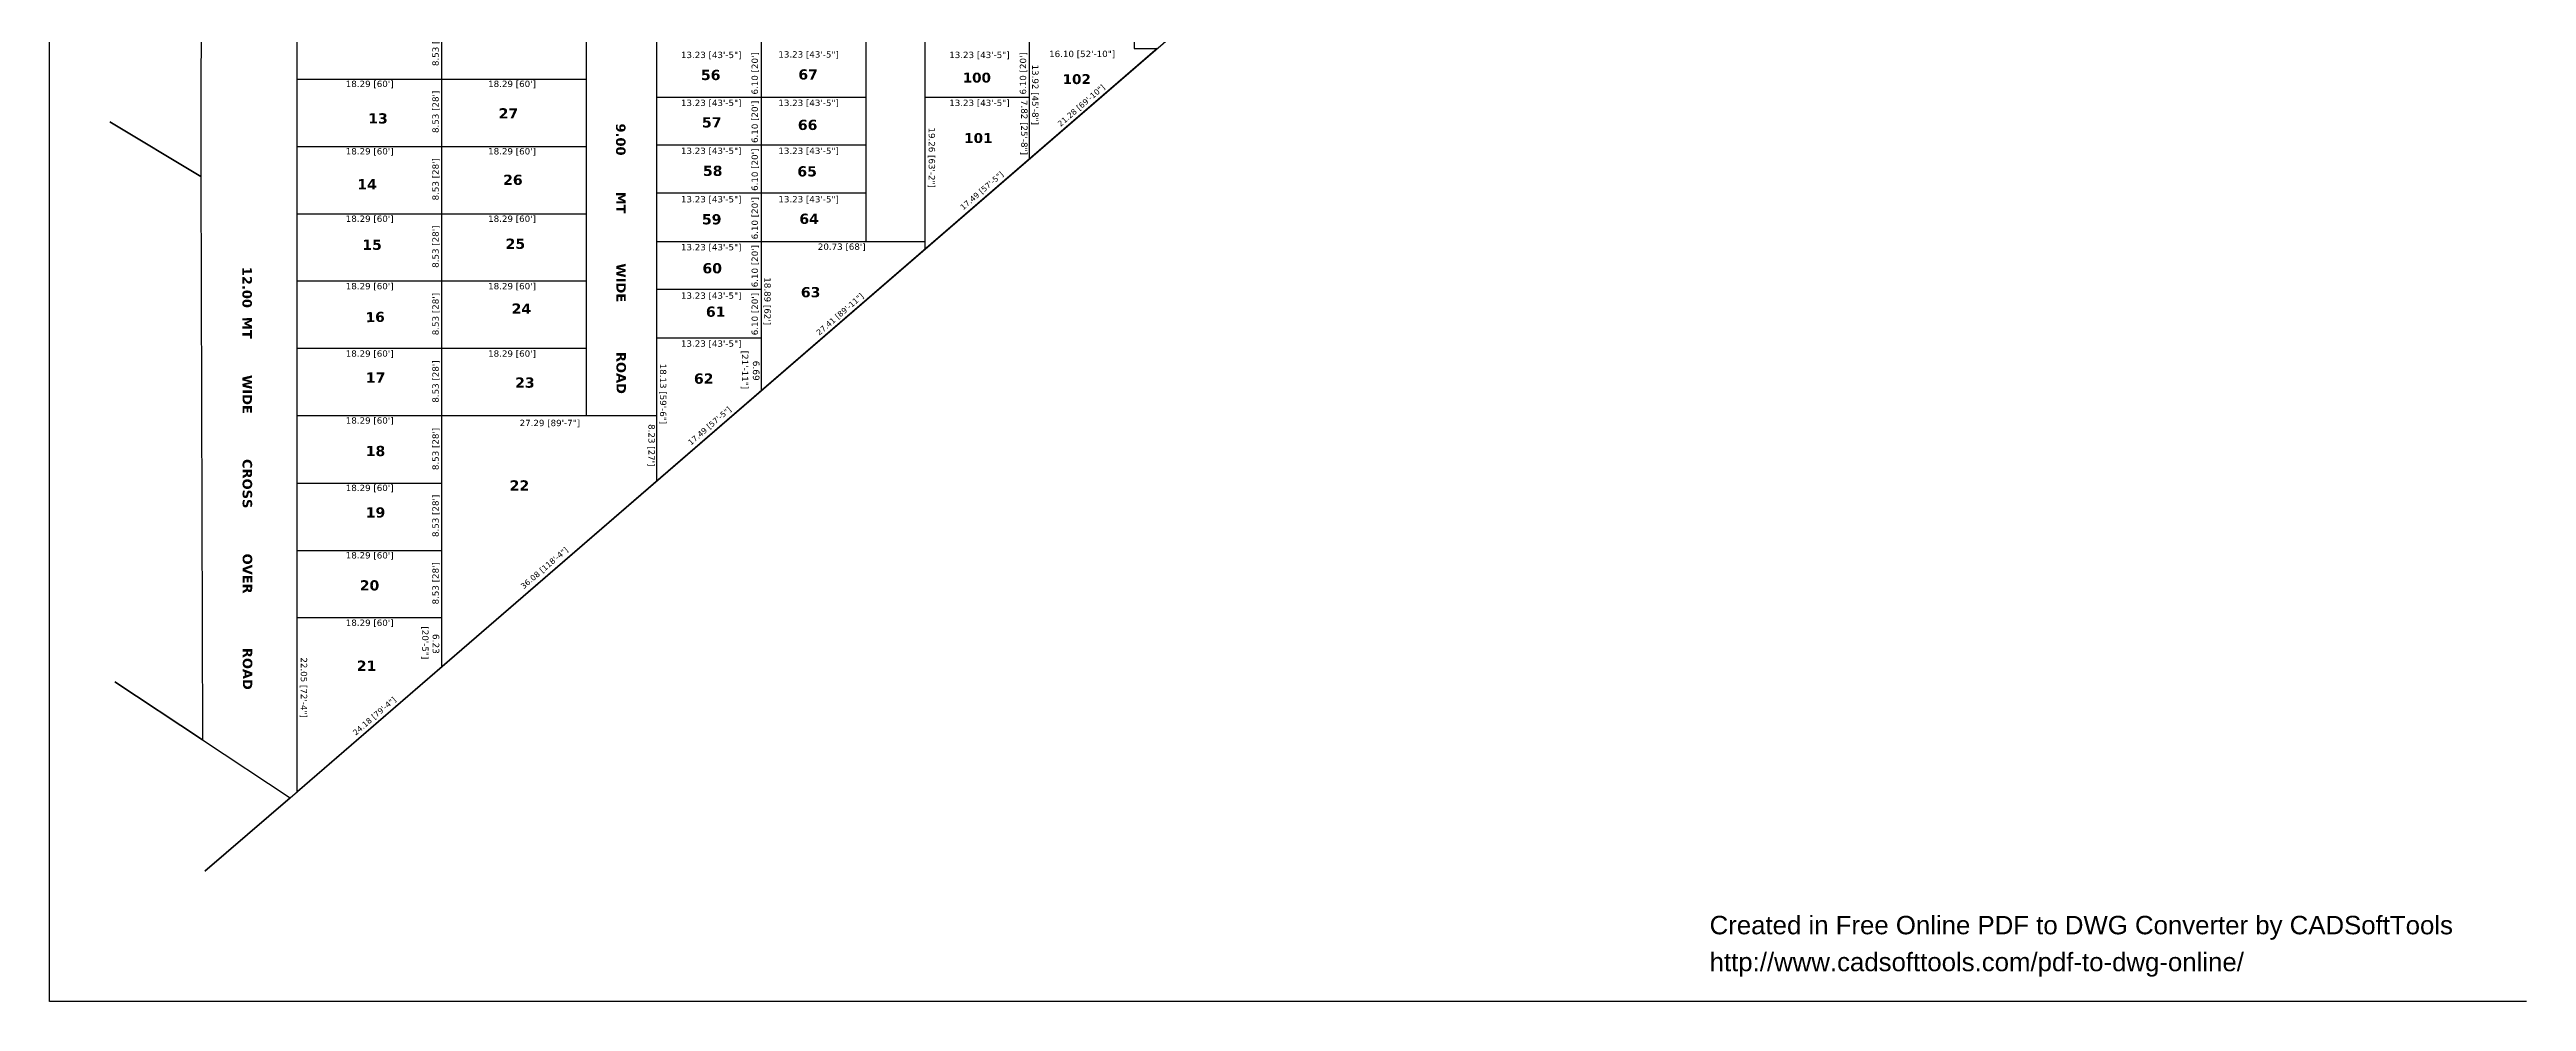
# Model space of a CAD drawing. Header units: millimetres. Extents: x 0 to 210, y 40 to 257.
# Drawn here: x 0 to 209.9, y 39.8 to 120.4 of the extents above; entities that cross this region are included whole.
import ezdxf
from ezdxf.xclip import XClip

# ---------------------------------------------------------------- set-up
doc = ezdxf.new("R2010")
doc.units = ezdxf.units.MM
doc.header["$MEASUREMENT"] = 0
doc.header["$XCLIPFRAME"] = 0
doc.layers.get('0').update_dxf_attribs({"linetype": 'CONTINUOUS'})
doc.layers.add('200CBD0', color=7, linetype='CONTINUOUS')
doc.styles.add('200CC60', font='Arial.ttf')
doc.styles.add('Verdana$001H0', font='')
doc.styles.add('Verdana$101H0', font='')
doc.styles.get('Verdana$001H0').set_extended_font_data('Verdana')
doc.styles.get('Verdana$101H0').set_extended_font_data('Verdana', bold=True)

# ---------------------------------------------------------------- blocks, each defined once
blk = doc.blocks.new('MF3642_6')
at = {"color": 0, "linetype": 'Continuous', "lineweight": 25, "true_color": 0x000007}
blk.add_lwpolyline([(0, 257.2173275840779), (209.9309953076765, 257.2173275840779), (209.9309953076765, 39.75099911149591), (0, 39.75099911149591)], close=True, dxfattribs=at)
at = {"color": 0, "linetype": 'Continuous', "lineweight": 30, "true_color": 0x000007}
for points in [[(91.90566461241494, 184.8273292021205), (91.90566461241494, 120.522997306101), (93.85299790222199, 120.522997306101), (20.99733286400636, 57.53099871408195), (20.99733286400636, 184.8273292021205)], [(45.46599898375571, 184.8273292021205), (45.46599898375571, 89.40799800157548), (51.47733218272528, 89.40799800157548), (51.47733218272528, 184.8273292021205)], [(69.17266512053709, 184.8273292021205), (69.17266512053709, 104.1823310046767), (74.21033167460313, 104.1823310046767), (74.21033167460313, 184.8273292021205)]]:
    blk.add_lwpolyline(points, dxfattribs=at)
at = {"color": 0, "true_color": 0x000001, "style": 'Verdana$001H0'}
for s, height, p in [('16.10 [52\'-10"]', 0.5358978734666204, (84.70899810660632, 119.8033306555202)), ('13.23 [43\'-5"]', 0.5359666076559261, (61.76433195279291, 107.4843309308713)), ("20.73 [68']", 0.5362679569916974, (65.10866521137457, 103.4626643540959))]:
    blk.add_text(s, height=height, dxfattribs=at).set_placement(p)
at = {"color": 0, "true_color": 0x000007, "style": 'Verdana$101H0'}
for s, height, p in [('102', 0.8355040400588939, (85.85199808105827, 117.5173307066162)), ('101', 0.8355040400588939, (77.51233160079768, 112.5219974849373)), ('63', 0.866130589697276, (63.66933191021284, 99.44099777732045)), ('62', 0.8664305965150114, (54.60999877937139, 92.11733127435049)), ('22', 0.8703158769458619, (38.98899912852794, 83.05799814350904)), ('21', 0.8703158769458619, (26.0349994180724, 67.77566515176247))]:
    blk.add_text(s, height=height, dxfattribs=at).set_placement(p)
for s, height, rotation, p in [('9.00        MT           WIDE           ROAD', 0.8032339444497236, 270.1042785644531, (48.00599892698229, 114.1729974480346)), ('12.00  MT        WIDE          CROSS          OVER            ROAD', 0.8030569181581034, 270.0658874511719, (16.34066630142431, 102.0233310529341))]:
    blk.add_text(s, height=height, rotation=rotation, dxfattribs=at).set_placement(p)
at = {"color": 0, "true_color": 0x000001, "style": 'Verdana$001H0'}
for s, height, rotation, p in [("18.89 [62']", 0.5362679569916996, 270, (60.57899864595384, 101.1343310728048)), ('27.41 [89\'-11"]', 0.4821758654493707, 40.87492370605469, (65.23566520853589, 96.18133118351301))]:
    blk.add_text(s, height=height, rotation=rotation, dxfattribs=at).set_placement(p)
blk = doc.blocks.new('1FDCE70')
at = {"layer": '200CBD0', "color": 0, "true_color": 0x000001, "style": '200CC60'}
for s, p in [('Created in Free Online PDF to DWG Converter by CADSoftTools', (0, -0)), ('http://www.cadsofttools.com/pdf-to-dwg-online/', (0, -2))]:
    blk.add_text(s, height=1, dxfattribs=at).set_placement(p)

msp = doc.modelspace()

# ---------------------------------------------------------------- linework, layer by layer
at = {"color": 0, "linetype": 'Continuous', "lineweight": 25, "true_color": 0x000007}
for p, q in [((33.23166592388104, 68.11433181085934), (33.23166592388104, 186.8169958243147)), ((60.32499865163118, 91.56699795331807), (60.32499865163118, 186.8169958243147)), ((83.05799814350904, 111.2096641809369), (83.05799814350904, 186.8169958243147)), ((20.99733286400636, 57.53099871408195), (20.99733286400636, 184.8273292021205)), ((45.46599898375571, 184.8273292021205), (45.46599898375571, 89.40799800157548)), ((51.47733218272528, 83.90466479125122), (51.47733218272528, 184.8273292021205)), ((69.17266512053709, 184.8273292021205), (69.17266512053709, 104.1823310046767)), ((74.21033167460313, 103.5473310188701), (74.21033167460313, 184.8273292021205)), ((20.99733286400636, 117.9406640304873), (45.46599898375571, 117.9406640304873)), ((51.47733218272528, 116.4166640645514), (69.17266512053709, 116.4166640645514)), ((74.21033167460313, 116.4166640645514), (83.05799814350904, 116.4166640645514)), ((20.99733286400636, 112.2256641582275), (45.46599898375571, 112.2256641582275)), ((51.47733218272528, 112.3526641553889), (69.17266512053709, 112.3526641553889)), ((51.47733218272528, 108.2886642462264), (69.17266512053709, 108.2886642462264)), ((20.99733286400636, 106.5106642859677), (45.46599898375571, 106.5106642859677)), ((51.47733218272528, 104.1823310046767), (74.21033167460313, 104.1823310046767)), ((20.99733286400636, 100.8379977460951), (45.46599898375571, 100.8379977460951)), ((51.47733218272528, 100.1183310955142), (60.32499865163118, 100.1183310955142)), ((20.99733286400636, 95.12299787383527), (45.46599898375571, 95.12299787383527)), ((51.47733218272528, 96.01199785396457), (60.32499865163118, 96.01199785396457)), ((20.99733286400636, 89.40799800157548), (51.47733218272528, 89.40799800157548)), ((20.99733286400636, 83.69299812931568), (33.23166592388104, 83.69299812931568)), ((20.99733286400636, 77.97799825705589), (33.23166592388104, 77.97799825705589)), ((20.99733286400636, 72.3053317171832), (33.23166592388104, 72.3053317171832))]:
    msp.add_line(p, q, dxfattribs=at)
at = {"color": 0, "linetype": 'Continuous', "lineweight": 35, "true_color": 0x000007}
for p, q in [((5.122333218840262, 114.2999974451959), (12.82699971329421, 109.685664215001)), ((5.545666542711357, 66.84433183924605), (12.95399971045554, 61.93366528234134)), ((20.40466621058683, 57.02299872543663), (13.16566637239108, 50.79999886453152))]:
    msp.add_line(p, q, dxfattribs=at)
at = {"color": 0, "linetype": 'Continuous', "lineweight": 30, "true_color": 0x000007}
msp.add_lwpolyline([(36.6183325148498, 213.9526618844519), (12.95399971045554, 209.8886619752894), (12.82699971329421, 109.685664215001), (12.95399971045554, 61.93366528234134), (20.40466621058683, 57.02299872543663), (108.2886642462264, 133.0113303602984), (155.7443298521762, 205.5706620718042)], close=True, dxfattribs=at)

# ---------------------------------------------------------------- block references
at = {"color": 0, "true_color": 0xffffff}
ref = msp.add_blockref('MF3642_6', (0, 0), dxfattribs=at)
XClip(ref).set_block_clipping_path([(0, 39.75099911149591), (209.9027777777778, 39.75099911149591), (209.9027777777778, 257.2596609164651), (0, 257.2596609164651), (0, 39.75099911149591)])
at = {"layer": '200CBD0', "color": 0, "true_color": 0x000000, "xscale": 1.563449549525254, "yscale": 1.563449549525254, "zscale": 1.563449549525254}
msp.add_blockref('1FDCE70', (140.6821378228936, 45.44519676961083), dxfattribs=at)

# ---------------------------------------------------------------- texts
at = {"color": 0, "true_color": 0x000001, "style": 'Verdana$001H0'}
for s, height, rotation, p in [("8.53 [28']", 0.5364590554219195, 90, (32.97766592955838, 119.0413306725522)), ("6.10 [20']", 0.5364590554219195, 90, (60.02866532492141, 116.628330726487)), ("6.10 [20']", 0.5364590554219191, 90, (82.76166481679927, 116.628330726487)), ('13.92 [45\'-8"]', 0.5359666076559256, 270, (83.26966480544458, 119.1683306697135)), ("8.53 [28']", 0.5364590554219195, 90, (32.97766592955838, 113.3686641326795)), ("6.10 [20']", 0.5364590554219195, 90, (60.02866532492141, 112.5219974849373)), ('7.82 [25\'-8"]', 0.5360557999837162, 270, (82.33833149292818, 116.1626640702287)), ('21.28 [69\'-10"]', 0.4821758654493707, 40.87492370605469, (85.68266475150983, 113.8766641213248)), ('19.26 [63\'-2"]', 0.535966607655927, 270, (74.5066650013129, 113.8343307889377)), ("6.10 [20']", 0.5364590554219195, 90, (60.02866532492141, 108.4579975757748)), ("8.53 [28']", 0.5364590554219195, 90, (32.97766592955838, 107.6536642604197)), ('17.49 [57\'-5"]', 0.4784098522423539, 40.79773712158203, (77.42766493602346, 106.8069976126775)), ("6.10 [20']", 0.5364590554219195, 90, (60.02866532492141, 104.3516643342252)), ("8.53 [28']", 0.5364590554219195, 90, (32.97766592955838, 101.9386643881599)), ("6.10 [20']", 0.5364590554219195, 90, (60.02866532492141, 100.2876644250626)), ("8.53 [28']", 0.5364590554219195, 90, (32.97766592955838, 96.22366451590013)), ("6.10 [20']", 0.5364590554219195, 90, (60.02866532492141, 96.22366451590013)), ('[21\'-11"]', 0.5365538440375243, 270, (58.67399868853391, 94.91133121189972)), ("8.53 [28']", 0.5364590554219195, 90, (32.97766592955838, 90.50866464364033)), ('18.13 [59\'-6"]', 0.5359666076559255, 270, (51.73133217704793, 93.81066456983487)), ('6.69', 0.5550062798332411, 270, (59.60533200105031, 94.06466456415754)), ("8.53 [28']", 0.5364590554219195, 90, (32.97766592955838, 84.79366477138053)), ("8.23 [27']", 0.5364590554219195, 270, (50.75766553214441, 88.68833135099462)), ('17.49 [57\'-5"]', 0.478398146300107, 40.84689331054687, (54.35599878504873, 86.8679980583489)), ("8.53 [28']", 0.5364590554219195, 90, (32.97766592955838, 79.12099823150784)), ('36.08 [118\'-4"]', 0.482252191839378, 40.55599212646484, (40.17433243536701, 74.67599833086133)), ("8.53 [28']", 0.5364590554219195, 90, (32.97766592955838, 73.40599835924804)), ('[20\'-5"]', 0.5369034656631964, 270, (31.58066596078376, 71.54333173421523)), ('6.23', 0.555006279833242, 270, (32.46966594091306, 70.90833174840859)), ('22.05 [72\'-4"]', 0.5359666076559263, 270, (21.29366619071613, 68.91866512621444)), ('24.18 [79\'-4"]', 0.4784098522423538, 40.79773712158203, (25.95033275329818, 62.27233194143822))]:
    msp.add_text(s, height=height, rotation=rotation, dxfattribs=at).set_placement(p)
for s, height, p in [('13.23 [43\'-5"]', 0.5359666076559261, (53.50933213730654, 119.718663990746)), ('13.23 [43\'-5"]', 0.5359666076559262, (61.76433195279291, 119.7609973231331)), ('13.23 [43\'-5"]', 0.5359666076559254, (76.24233162918439, 119.718663990746)), ("18.29 [60']", 0.5362679569916974, (25.10366610555599, 117.2633307122936)), ("18.29 [60']", 0.5362679569916973, (37.16866583588223, 117.2633307122936)), ('13.23 [43\'-5"]', 0.5359666076559261, (53.50933213730654, 115.6546640815834)), ('13.23 [43\'-5"]', 0.5359666076559261, (61.76433195279291, 115.6546640815834)), ('13.23 [43\'-5"]', 0.5359666076559254, (76.24233162918439, 115.6546640815834)), ("18.29 [60']", 0.5362679569916974, (25.10366610555599, 111.5483308400338)), ("18.29 [60']", 0.5362679569916973, (37.16866583588223, 111.5483308400338)), ('13.23 [43\'-5"]', 0.5359666076559264, (53.50933213730654, 111.5906641724209)), ('13.23 [43\'-5"]', 0.5359666076559262, (61.76433195279291, 111.5906641724209)), ('13.23 [43\'-5"]', 0.5359666076559261, (53.50933213730654, 107.4843309308713)), ("18.29 [60']", 0.5362679569916974, (25.10366610555599, 105.833330967774)), ("18.29 [60']", 0.5362679569916973, (37.16866583588223, 105.833330967774)), ('13.23 [43\'-5"]', 0.5359666076559264, (53.50933213730654, 103.4203310217087)), ("18.29 [60']", 0.5362679569916974, (25.10366610555599, 100.1183310955142)), ("18.29 [60']", 0.5362679569916973, (37.16866583588223, 100.1183310955142)), ('13.23 [43\'-5"]', 0.5359666076559261, (53.50933213730654, 99.31399778015913)), ("18.29 [60']", 0.5362679569916974, (25.10366610555599, 94.40333122325441)), ("18.29 [60']", 0.5362679569916973, (37.16866583588223, 94.40333122325441)), ('13.23 [43\'-5"]', 0.5359666076559264, (53.50933213730654, 95.2499978709966)), ("18.29 [60']", 0.5362679569916977, (25.10366610555599, 88.73066468338172)), ('27.29 [89\'-7"]', 0.5359666076559254, (39.83566577627013, 88.51899802144618)), ("18.29 [60']", 0.5362679569916977, (25.10366610555599, 83.01566481112192)), ("18.29 [60']", 0.5362679569916977, (25.10366610555599, 77.30066493886213)), ("18.29 [60']", 0.5362679569916977, (25.10366610555599, 71.58566506660233))]:
    msp.add_text(s, height=height, dxfattribs=at).set_placement(p)
at = {"color": 0, "true_color": 0x000007, "style": 'Verdana$101H0'}
for s, height, p in [('56', 0.8665805403561021, (55.20266543279092, 117.8559973657131)), ('67', 0.8665805403561008, (63.45766524827729, 117.8983306981002)), ('100', 0.8355040400588939, (77.38533160363635, 117.6443307037776)), ('27', 0.8703158769458655, (38.05766581601153, 114.5963307719057)), ('13', 0.8661305896972724, (27.00866606297593, 114.1729974480346)), ('57', 0.8700180099051341, (55.28733209756514, 113.8343307889377)), ('66', 0.8665805403561008, (63.41533191589018, 113.6226641270022)), ('14', 0.8729888637788946, (26.07733275045952, 108.5849975729361)), ('26', 0.8664305965150177, (38.43866580749552, 108.9659975644201)), ('58', 0.8655301027582649, (55.37199876233936, 109.7279975473881)), ('65', 0.8665805403561071, (63.37299858350307, 109.685664215001)), ('59', 0.8661305896972724, (55.28733209756514, 105.6216643058385)), ('64', 0.8665805403561008, (63.54233191305151, 105.6639976382256)), ('15', 0.8695708904643962, (26.50066607433061, 103.4626643540959)), ('25', 0.866430596515014, (38.65033246943106, 103.5473310188701)), ('60', 0.8661305896972724, (55.32966542995225, 101.4729977319017)), ('24', 0.8698690124908842, (39.15833245807638, 98.04399780854584)), ('61', 0.8665805403561021, (55.62599875666201, 97.78999781422317)), ('17', 0.8734329649540857, (26.79699940104038, 92.20199793912471)), ('23', 0.8661305896972697, (39.45466578478615, 91.77866461525362)), ('18', 0.8655301027582649, (26.79699940104038, 85.9789980782196)), ('19', 0.866430596515014, (26.79699940104038, 80.77199819460512)), ('20', 0.8661305896972724, (26.28899941239506, 74.59133166608711))]:
    msp.add_text(s, height=height, dxfattribs=at).set_placement(p)
msp.add_text('16', height=0.8477931431500695, rotation=1.548900842666626, dxfattribs=at).set_placement((26.79699940104038, 97.32433115796498))

doc.saveas('drawing.dxf')
